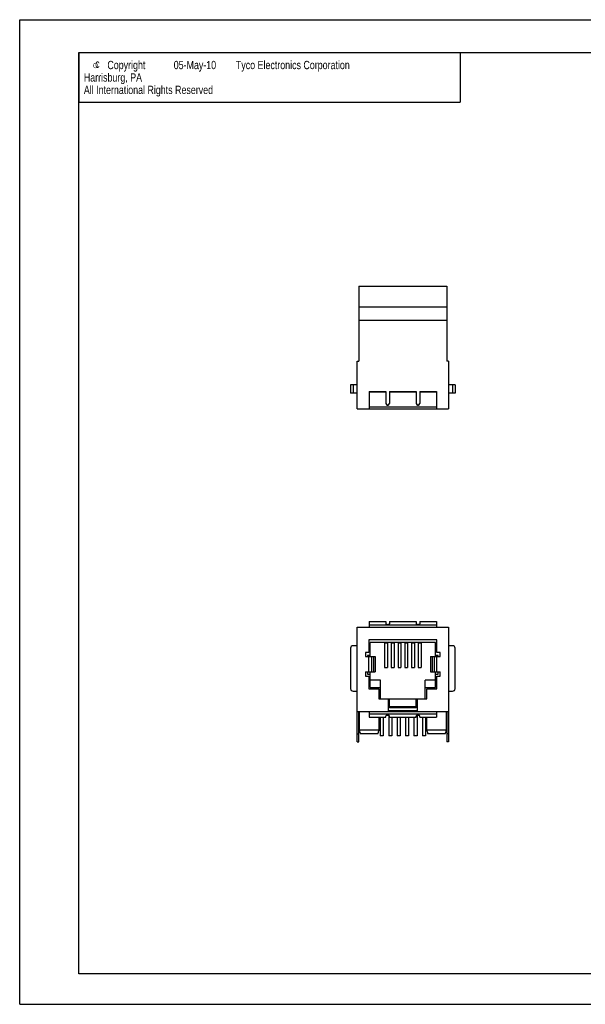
# Model space of a CAD drawing. Extents: x 0 to 420, y 0 to 297.
# Drawn here: x 0 to 170.5, y 0 to 297 of the extents above; entities that cross this region are included whole.
import ezdxf

# ---------------------------------------------------------------- set-up
doc = ezdxf.new("R2010")
doc.units = 0
doc.header["$LTSCALE"] = 23.1
doc.layers.get('0').update_dxf_attribs({"linetype": 'CONTINUOUS'})
doc.layers.add('DTM_AXIS', color=7, linetype='CONTINUOUS')
doc.styles.add('TEXTSTYLE_1', font='gdt', dxfattribs={"width": 0.8})
doc.styles.add('TEXTSTYLE_2', font='txt', dxfattribs={"width": 0.8})

msp = doc.modelspace()

# ---------------------------------------------------------------- linework, layer by layer
at = {"color": 7, "linetype": 'CONTINUOUS'}
for p, q in [((0, 0), (0, 297)), ((0, 297), (420, 297)), ((17.78, 9.23), (17.78, 287.08)), ((17.78, 287.08), (409.21, 287.08)), ((102.22, 206.33), (102.22, 194.04)), ((128.78, 206.33), (128.78, 194.04)), ((101.72, 179.58), (101.72, 194.04)), ((101.72, 194.04), (102.22, 194.04)), ((129.28, 194.04), (128.78, 194.04)), ((129.28, 194.04), (129.28, 179.58)), ((99.75, 186.84), (99.75, 184.3)), ((101.72, 186.84), (99.75, 186.84)), ((101.72, 184.3), (99.75, 184.3)), ((100.51, 186.84), (100.51, 184.3)), ((105.34, 184.8), (110.42, 184.8)), ((105.34, 184.8), (105.34, 179.58)), ((105.34, 184.7), (110.42, 184.7)), ((110.42, 184.8), (110.42, 181.22)), ((111.44, 184.8), (119.56, 184.8)), ((111.44, 184.8), (111.44, 181.22)), ((111.44, 184.7), (119.56, 184.7)), ((119.56, 184.8), (119.56, 181.22)), ((120.58, 184.8), (125.66, 184.8)), ((120.58, 184.8), (120.58, 181.22)), ((120.58, 184.7), (125.66, 184.7)), ((125.66, 184.8), (125.66, 179.58)), ((131.25, 186.84), (129.28, 186.84)), ((131.25, 184.3), (129.28, 184.3)), ((130.49, 186.84), (130.49, 184.3)), ((131.25, 186.84), (131.25, 184.3)), ((101.72, 179.58), (129.28, 179.58)), ((105.34, 180.18), (125.66, 180.18)), ((101.72, 79.17), (101.72, 113.76)), ((101.72, 113.76), (129.28, 113.76)), ((105.34, 115.46), (105.34, 113.76)), ((105.34, 115.46), (110.42, 115.46)), ((105.34, 114.5), (125.66, 114.5)), ((110.42, 115.46), (110.42, 114.72)), ((111.44, 115.46), (111.44, 114.72)), ((111.44, 115.46), (119.56, 115.46)), ((119.56, 115.46), (119.56, 114.72)), ((120.58, 115.46), (120.58, 114.72)), ((120.58, 115.46), (125.66, 115.46)), ((125.66, 115.46), (125.66, 113.76)), ((129.28, 113.76), (129.28, 79.17)), ((105.21, 109.95), (105.21, 106.14)), ((125.79, 109.95), (105.21, 109.95)), ((125.79, 106.14), (125.79, 109.95)), ((99.75, 107.41), (99.75, 95.21)), ((101.72, 108.17), (100.51, 108.17)), ((105.62, 104.87), (105.62, 109.18)), ((125.38, 109.18), (105.62, 109.18)), ((109.99, 109.18), (109.99, 101.62)), ((109.99, 108.99), (110.85, 108.99)), ((110.85, 109.18), (110.85, 101.62)), ((112.02, 109.18), (112.02, 101.62)), ((112.02, 108.99), (112.88, 108.99)), ((112.88, 109.18), (112.88, 101.62)), ((114.05, 109.18), (114.05, 101.62)), ((114.05, 108.99), (114.92, 108.99)), ((114.92, 109.18), (114.92, 101.62)), ((116.08, 109.18), (116.08, 101.62)), ((116.08, 108.99), (116.95, 108.99)), ((116.95, 109.18), (116.95, 101.62)), ((118.12, 109.18), (118.12, 101.62)), ((118.12, 108.99), (118.98, 108.99)), ((118.98, 109.18), (118.98, 101.62)), ((120.15, 109.18), (120.15, 101.62)), ((120.15, 108.99), (121.01, 108.99)), ((121.01, 109.18), (121.01, 101.62)), ((125.38, 104.87), (125.38, 109.18)), ((130.49, 108.17), (129.28, 108.17)), ((131.25, 95.21), (131.25, 107.41)), ((104.2, 106.14), (104.2, 104.87)), ((105.21, 106.14), (104.2, 106.14)), ((104.2, 104.87), (107.12, 104.87)), ((104.83, 105.17), (104.83, 104.87)), ((105.62, 105.17), (104.83, 105.17)), ((105.21, 100.29), (105.21, 104.87)), ((106.09, 104.87), (106.09, 100.29)), ((106.64, 104.87), (106.64, 100.29)), ((107.12, 104.87), (107.12, 100.29)), ((123.88, 104.87), (126.8, 104.87)), ((123.88, 104.87), (123.88, 100.29)), ((124.36, 104.87), (124.36, 100.29)), ((124.91, 104.87), (124.91, 100.29)), ((126.17, 105.17), (125.38, 105.17)), ((126.8, 106.14), (125.79, 106.14)), ((125.79, 100.29), (125.79, 104.87)), ((126.17, 104.87), (126.17, 105.17)), ((126.8, 104.87), (126.8, 106.14)), ((109.99, 101.62), (110.85, 101.62)), ((112.02, 101.62), (112.88, 101.62)), ((114.05, 101.62), (114.92, 101.62)), ((116.08, 101.62), (116.95, 101.62)), ((118.12, 101.62), (118.98, 101.62)), ((120.15, 101.62), (121.01, 101.62)), ((104.2, 100.29), (104.2, 99.02)), ((104.2, 100.29), (107.12, 100.29)), ((104.2, 99.02), (105.21, 99.02)), ((104.83, 100.29), (104.83, 99.58)), ((104.83, 99.58), (105.62, 99.58)), ((105.21, 99.02), (105.21, 95.21)), ((105.62, 95.52), (105.62, 100.29)), ((123.88, 100.29), (126.8, 100.29)), ((125.38, 95.52), (125.38, 100.29)), ((125.38, 99.58), (126.17, 99.58)), ((125.79, 99.02), (126.8, 99.02)), ((125.79, 95.21), (125.79, 99.02)), ((126.17, 99.58), (126.17, 100.29)), ((126.8, 99.02), (126.8, 100.29)), ((105.21, 95.21), (108.26, 95.21)), ((108.81, 97.81), (105.62, 97.81)), ((105.62, 95.52), (108.81, 95.52)), ((108.26, 95.21), (108.26, 92.17)), ((108.81, 92.17), (108.81, 97.81)), ((125.38, 97.81), (122.19, 97.81)), ((122.19, 92.17), (122.19, 97.81)), ((122.19, 95.52), (125.38, 95.52)), ((122.74, 95.21), (125.79, 95.21)), ((122.74, 92.17), (122.74, 95.21)), ((100.51, 94.45), (101.72, 94.45)), ((108.26, 92.17), (122.74, 92.17)), ((111.06, 92.17), (111.06, 88.36)), ((111.44, 89.4), (111.44, 92.17)), ((119.56, 89.4), (119.56, 92.17)), ((119.94, 88.36), (119.94, 92.17)), ((129.28, 94.45), (130.49, 94.45)), ((111.44, 89.88), (119.56, 89.88)), ((119.56, 89.4), (111.44, 89.4)), ((101.72, 88.36), (129.28, 88.36)), ((102.22, 79.17), (102.22, 88.36)), ((105.34, 88.36), (105.34, 86.65)), ((105.34, 87.62), (125.66, 87.62)), ((105.34, 86.65), (110.42, 86.65)), ((108.69, 86.65), (108.69, 80.99)), ((109.61, 86.65), (109.61, 80.99)), ((110.42, 86.65), (110.42, 87.02)), ((111.06, 88.61), (119.94, 88.61)), ((111.23, 88.61), (111.23, 88.36)), ((111.23, 87.11), (111.23, 80.99)), ((111.44, 86.65), (111.44, 87.02)), ((111.44, 86.65), (119.56, 86.65)), ((112.15, 88.61), (112.15, 88.36)), ((112.15, 86.65), (112.15, 80.99)), ((113.77, 88.61), (113.77, 88.36)), ((113.77, 86.65), (113.77, 80.99)), ((114.69, 88.61), (114.69, 88.36)), ((114.69, 86.65), (114.69, 80.99)), ((116.31, 88.61), (116.31, 88.36)), ((116.31, 86.65), (116.31, 80.99)), ((117.23, 88.61), (117.23, 88.36)), ((117.23, 86.65), (117.23, 80.99)), ((118.85, 88.61), (118.85, 88.36)), ((118.85, 86.65), (118.85, 80.99)), ((119.56, 86.65), (119.56, 87.02)), ((119.77, 88.61), (119.77, 88.36)), ((119.77, 87.11), (119.77, 80.99)), ((120.58, 86.65), (120.58, 87.02)), ((120.58, 86.65), (125.66, 86.65)), ((121.39, 86.65), (121.39, 80.99)), ((122.31, 86.65), (122.31, 80.99)), ((125.66, 88.36), (125.66, 86.65)), ((128.78, 88.36), (128.78, 79.17)), ((101.72, 81.54), (102.22, 81.54)), ((109.61, 80.99), (108.69, 80.99)), ((112.15, 80.99), (111.23, 80.99)), ((114.69, 80.99), (113.77, 80.99)), ((117.23, 80.99), (116.31, 80.99)), ((119.77, 80.99), (118.85, 80.99)), ((122.31, 80.99), (121.39, 80.99)), ((129.28, 81.54), (128.78, 81.54)), ((101.72, 79.17), (102.22, 79.17)), ((129.28, 79.17), (128.78, 79.17)), ((409.21, 9.23), (17.78, 9.23)), ((30.48, 9.23), (17.78, 9.23)), ((0, 0), (420, 0))]:
    msp.add_line(p, q, dxfattribs=at)
at = {"color": 2, "linetype": 'CONTINUOUS'}
for p, q in [((17.78, 287.08), (132.78, 287.08)), ((17.78, 287.08), (17.78, 272.08)), ((132.78, 287.08), (132.78, 272.08)), ((17.78, 272.08), (132.78, 272.08))]:
    msp.add_line(p, q, dxfattribs=at)
at = {"color": 7, "linetype": 'CONTINUOUS'}
for centre, radius, start, end in [((110.91, 181.32), 0.487, 180.0038, 192.0699), ((110.95, 181.32), 0.487, 347.9301, 359.9962), ((120.05, 181.32), 0.487, 180.0038, 192.0699), ((120.09, 181.32), 0.487, 347.9301, 359.9962), ((100.51, 107.41), 0.762, 90, 180), ((130.49, 107.41), 0.762, 0, 90), ((100.51, 95.21), 0.762, 180, 270), ((130.49, 95.21), 0.762, 270, 360)]:
    msp.add_arc(centre, radius, start, end, dxfattribs=at)
for points, knots in [([(110.42, 181.22), (110.42, 181.19), (110.42, 181.14), (110.44, 181.07), (110.46, 181.01), (110.5, 180.94), (110.56, 180.88), (110.61, 180.83), (110.66, 180.8), (110.73, 180.76), (110.83, 180.73), (110.93, 180.72), (111.03, 180.73), (111.12, 180.76), (111.2, 180.8), (111.25, 180.83), (111.3, 180.88), (111.35, 180.94), (111.39, 181.01), (111.41, 181.07), (111.43, 181.14), (111.44, 181.19), (111.44, 181.22)], [0, 0, 0, 0, 0.061803, 0.092775, 0.123786, 0.185884, 0.248232, 0.279545, 0.310925, 0.37379, 0.436844, 0.5, 0.563156, 0.62621, 0.689075, 0.720455, 0.751768, 0.814116, 0.876214, 0.907225, 0.938197, 1, 1, 1, 1]), ([(110.43, 181.22), (110.44, 181.19), (110.45, 181.14), (110.49, 181.06), (110.54, 180.99), (110.61, 180.93), (110.68, 180.89), (110.76, 180.85), (110.84, 180.83), (110.93, 180.82), (111.01, 180.83), (111.1, 180.85), (111.18, 180.89), (111.25, 180.93), (111.31, 180.99), (111.36, 181.06), (111.4, 181.14), (111.42, 181.19), (111.43, 181.22)], [0, 0, 0, 0, 0.061822, 0.123805, 0.185997, 0.248422, 0.311075, 0.373926, 0.436924, 0.5, 0.563076, 0.626074, 0.688925, 0.751578, 0.814003, 0.876195, 0.938178, 1, 1, 1, 1]), ([(119.56, 181.22), (119.56, 181.19), (119.57, 181.14), (119.59, 181.07), (119.61, 181.01), (119.65, 180.94), (119.7, 180.88), (119.75, 180.83), (119.8, 180.8), (119.88, 180.76), (119.97, 180.73), (120.07, 180.72), (120.17, 180.73), (120.27, 180.76), (120.34, 180.8), (120.39, 180.83), (120.44, 180.88), (120.5, 180.94), (120.54, 181.01), (120.56, 181.07), (120.58, 181.14), (120.58, 181.19), (120.58, 181.22)], [0, 0, 0, 0, 0.061803, 0.092775, 0.123786, 0.185884, 0.248232, 0.279545, 0.310925, 0.37379, 0.436844, 0.5, 0.563156, 0.62621, 0.689075, 0.720455, 0.751768, 0.814116, 0.876214, 0.907225, 0.938197, 1, 1, 1, 1]), ([(119.57, 181.22), (119.58, 181.19), (119.6, 181.14), (119.64, 181.06), (119.69, 180.99), (119.75, 180.93), (119.82, 180.89), (119.9, 180.85), (119.99, 180.83), (120.07, 180.82), (120.16, 180.83), (120.24, 180.85), (120.32, 180.89), (120.39, 180.93), (120.46, 180.99), (120.51, 181.06), (120.55, 181.14), (120.56, 181.19), (120.57, 181.22)], [0, 0, 0, 0, 0.061822, 0.123805, 0.185997, 0.248422, 0.311075, 0.373926, 0.436924, 0.5, 0.563076, 0.626074, 0.688925, 0.751578, 0.814003, 0.876195, 0.938178, 1, 1, 1, 1]), ([(110.42, 114.72), (110.42, 114.72), (110.42, 114.71), (110.42, 114.71), (110.43, 114.7), (110.43, 114.7), (110.44, 114.69), (110.46, 114.68), (110.48, 114.67), (110.51, 114.66), (110.54, 114.65), (110.58, 114.64), (110.65, 114.63), (110.74, 114.62), (110.83, 114.61), (110.93, 114.61), (111.03, 114.61), (111.12, 114.62), (111.21, 114.63), (111.27, 114.64), (111.32, 114.65), (111.35, 114.66), (111.37, 114.67), (111.4, 114.68), (111.41, 114.69), (111.42, 114.7), (111.43, 114.7), (111.43, 114.71), (111.44, 114.71), (111.44, 114.72), (111.44, 114.72)], [0, 0, 0, 0, 0.004875, 0.01, 0.01559, 0.021805, 0.036512, 0.05466, 0.076413, 0.101757, 0.130572, 0.162662, 0.235622, 0.31818, 0.40739, 0.5, 0.59261, 0.68182, 0.764378, 0.837338, 0.869428, 0.898243, 0.923587, 0.94534, 0.963488, 0.978195, 0.98441, 0.99, 0.995125, 1, 1, 1, 1]), ([(119.56, 114.72), (119.56, 114.72), (119.56, 114.71), (119.57, 114.71), (119.57, 114.7), (119.58, 114.7), (119.59, 114.69), (119.6, 114.68), (119.63, 114.67), (119.65, 114.66), (119.68, 114.65), (119.73, 114.64), (119.79, 114.63), (119.88, 114.62), (119.97, 114.61), (120.07, 114.61), (120.17, 114.61), (120.26, 114.62), (120.35, 114.63), (120.42, 114.64), (120.46, 114.65), (120.49, 114.66), (120.52, 114.67), (120.54, 114.68), (120.56, 114.69), (120.57, 114.7), (120.57, 114.7), (120.58, 114.71), (120.58, 114.71), (120.58, 114.72), (120.58, 114.72)], [0, 0, 0, 0, 0.004875, 0.01, 0.01559, 0.021805, 0.036512, 0.05466, 0.076413, 0.101757, 0.130572, 0.162662, 0.235622, 0.31818, 0.40739, 0.5, 0.59261, 0.68182, 0.764378, 0.837338, 0.869428, 0.898243, 0.923587, 0.94534, 0.963488, 0.978195, 0.98441, 0.99, 0.995125, 1, 1, 1, 1]), ([(111.44, 87.02), (111.44, 87.03), (111.44, 87.03), (111.43, 87.03), (111.43, 87.04), (111.42, 87.05), (111.41, 87.06), (111.4, 87.07), (111.37, 87.07), (111.35, 87.08), (111.32, 87.09), (111.27, 87.1), (111.21, 87.11), (111.12, 87.12), (111.03, 87.13), (110.93, 87.13), (110.83, 87.13), (110.74, 87.12), (110.65, 87.11), (110.58, 87.1), (110.54, 87.09), (110.51, 87.08), (110.48, 87.07), (110.46, 87.07), (110.44, 87.06), (110.43, 87.05), (110.43, 87.04), (110.42, 87.03), (110.42, 87.03), (110.42, 87.03), (110.42, 87.02)], [0, 0, 0, 0, 0.004875, 0.01, 0.01559, 0.021805, 0.036512, 0.05466, 0.076413, 0.101757, 0.130572, 0.162662, 0.235622, 0.31818, 0.40739, 0.5, 0.59261, 0.68182, 0.764378, 0.837338, 0.869428, 0.898243, 0.923587, 0.94534, 0.963488, 0.978195, 0.98441, 0.99, 0.995125, 1, 1, 1, 1]), ([(120.58, 87.02), (120.58, 87.03), (120.58, 87.03), (120.58, 87.03), (120.57, 87.04), (120.57, 87.05), (120.56, 87.06), (120.54, 87.07), (120.52, 87.07), (120.49, 87.08), (120.46, 87.09), (120.42, 87.1), (120.35, 87.11), (120.26, 87.12), (120.17, 87.13), (120.07, 87.13), (119.97, 87.13), (119.88, 87.12), (119.79, 87.11), (119.73, 87.1), (119.68, 87.09), (119.65, 87.08), (119.63, 87.07), (119.6, 87.07), (119.59, 87.06), (119.58, 87.05), (119.57, 87.04), (119.57, 87.03), (119.56, 87.03), (119.56, 87.03), (119.56, 87.02)], [0, 0, 0, 0, 0.004875, 0.01, 0.01559, 0.021805, 0.036512, 0.05466, 0.076413, 0.101757, 0.130572, 0.162662, 0.235622, 0.31818, 0.40739, 0.5, 0.59261, 0.68182, 0.764378, 0.837338, 0.869428, 0.898243, 0.923587, 0.94534, 0.963488, 0.978195, 0.98441, 0.99, 0.995125, 1, 1, 1, 1])]:
    msp.add_open_spline(points, degree=3, knots=knots, dxfattribs=at)
at = {"layer": 'DTM_AXIS', "color": 7, "linetype": 'CONTINUOUS'}
for p, q in [((102.22, 216.65), (102.22, 206.33)), ((102.22, 216.65), (128.78, 216.65)), ((128.78, 216.65), (128.78, 206.33)), ((102.22, 210.37), (128.78, 210.37)), ((102.22, 206.33), (128.78, 206.33)), ((102.39, 82.49), (102.39, 88.36)), ((108.29, 86.65), (108.29, 82.49)), ((122.71, 82.49), (122.71, 86.65)), ((128.61, 88.36), (128.61, 82.49)), ((102.39, 82.79), (108.29, 82.79)), ((107.94, 81.6), (102.74, 81.6)), ((122.71, 82.79), (128.61, 82.79)), ((128.26, 81.6), (123.06, 81.6))]:
    msp.add_line(p, q, dxfattribs=at)
for centre, start, end in [((280.96, 151.2), 201.0481, 201.3328), ((-70.28, 151.2), 338.6672, 338.9519), ((301.28, 151.2), 201.0481, 201.3328), ((-49.96, 151.2), 338.6672, 338.9519)]:
    msp.add_arc(centre, 191.33, start, end, dxfattribs=at)

# ---------------------------------------------------------------- texts
at = {"color": 2, "linetype": 'CONTINUOUS', "style": 'TEXTSTYLE_1'}
msp.add_text('e', height=2.5, dxfattribs=at).set_placement((21.85, 282.08))
at = {"color": 2, "linetype": 'CONTINUOUS', "style": 'TEXTSTYLE_2', "width": 0.8}
for s, p in [('c', (22.75, 282.48)), ('Copyright ', (26.43, 282.08)), ('05-May-10', (46.43, 282.08)), (' Tyco Electronics Corporation', (64.43, 282.08)), ('  Harrisburg, PA', (17.85, 278.33)), ('  All International Rights Reserved', (17.85, 274.58))]:
    msp.add_text(s, height=2.5, dxfattribs=at).set_placement(p)

doc.saveas('drawing.dxf')
